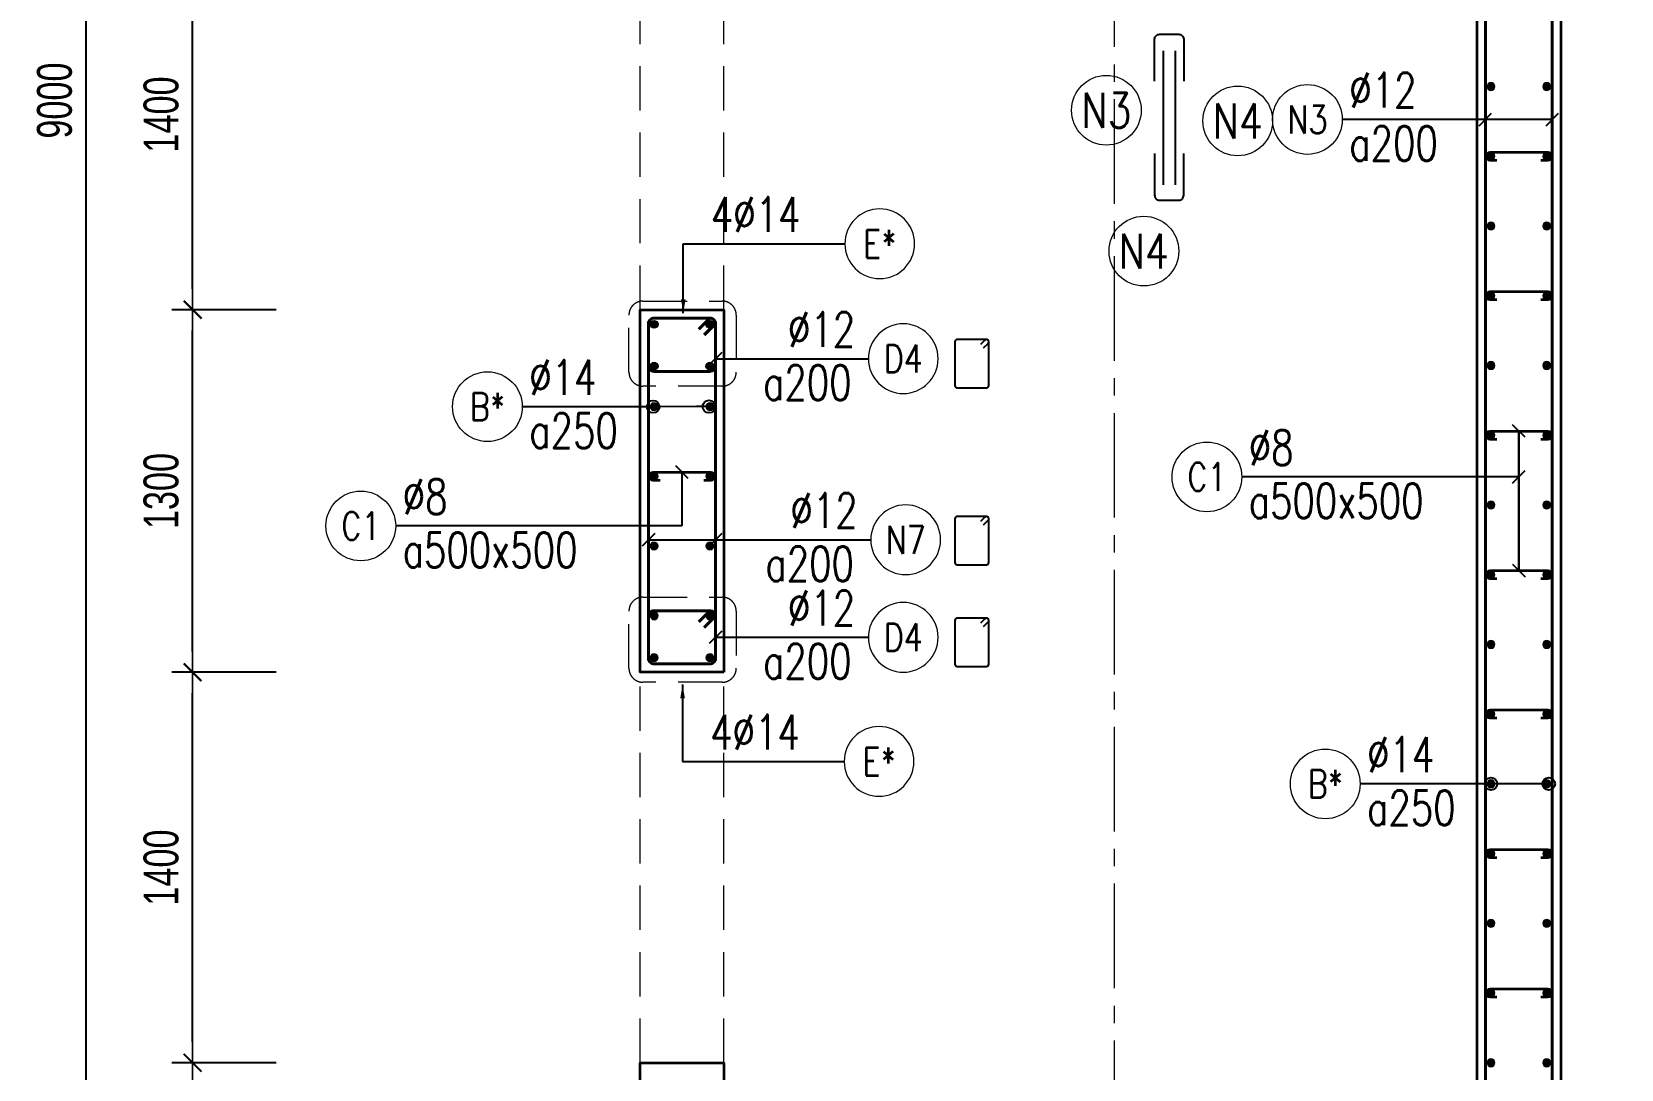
# Model space of a CAD drawing. Header units: millimetres. Extents: x 944027 to 981803, y -83026 to 82675.
# Drawn here: x 965492 to 971190, y -65859 to -62139 of the extents above; entities that cross this region are included whole.
import ezdxf
from ezdxf.enums import TextEntityAlignment as Align

# ---------------------------------------------------------------- set-up
doc = ezdxf.new("R2010")
doc.units = ezdxf.units.MM
doc.header["$MEASUREMENT"] = 0
for name, pattern in [('HIDDEN', [9.525, 6.35, -3.175]), ('HIDDEN2', [4.7625, 3.175, -1.5875]), ('HT_Grid$0$CENTER2', [1.125, 0.75, -0.125, 0.125, -0.125])]:
    doc.linetypes.add(name, pattern=pattern)
doc.layers.get('0').update_dxf_attribs({"lineweight": 20})
doc.layers.get('Defpoints').update_dxf_attribs({"color": 151, "lineweight": 9})
doc.layers.add('Hidden', color=9, linetype='HIDDEN')
doc.layers.add('Ligature', color=1, linetype='Continuous')
for name, color, linetype, lineweight in [('HT_Grid$0$NDC_S_AXIS', 5, 'HT_Grid$0$CENTER2', 13), ('KC-LEADER', 153, 'Continuous', 18), ('KC-THEP', 6, 'Continuous', 40), ('NDC_S_BEAM', 3, 'HIDDEN2', 20), ('NDC_S_DIM', 1, 'Continuous', 15), ('NDC_S_HIDDEN', 8, 'HIDDEN2', 13), ('NDC_S_LEADER', 1, 'Continuous', 15), ('NDC_S_REBAR', 4, 'Continuous', 35), ('NDC_S_STIRRUP', 4, 'Continuous', 40), ('NDC_S_VN TEXT', 7, 'Continuous', 20), ('NDC_S_WALL', 6, 'Continuous', 35)]:
    doc.layers.add(name, color=color, linetype=linetype, lineweight=lineweight)
doc.styles.add('NDC_ARIAL', font='arial.ttf', dxfattribs={"width": 0.85})
doc.styles.add('NDC_DIM', font='', dxfattribs={"width": 0.75})
doc.styles.add('NDC_EN TXT', font='romans.shx', dxfattribs={"width": 0.8})
doc.styles.get('NDC_DIM').set_extended_font_data('Dotum')
doc.dimstyles.new('NDC_1-50', dxfattribs={"dimscale": 50, "dimtxt": 2.5, "dimasz": 1, "dimexe": 1.5, "dimexo": 0, "dimgap": 0.8, "dimtad": 1, "dimdec": 0, "dimdsep": 46, "dimtxsty": 'NDC_ARIAL', "dimblk": 'DIMMARK', "dimcen": 49999.938995, "dimdle": 1.5, "dimclrd": 1, "dimclre": 1, "dimclrt": 3, "dimadec": 0, "dimazin": 0, "dimtfac": 1, "dimtdec": 0, "dimtix": 1, "dimtmove": 2, "dimatfit": 3, "dimfxl": 1, "dimarcsym": 0})
doc.dimstyles.new('NDC_dim_30', dxfattribs={"dimscale": 30, "dimtxt": 2.5, "dimasz": 1.5, "dimexe": 1.5, "dimexo": 2.5, "dimgap": 1, "dimtad": 1, "dimdec": 0, "dimzin": 0, "dimdsep": 46, "dimtxsty": 'NDC_DIM', "dimblk": 'DIMMARK', "dimcen": 0.09, "dimdle": 1.2, "dimclrd": 1, "dimclre": 1, "dimclrt": 3, "dimadec": 0, "dimazin": 0, "dimtfac": 1, "dimtdec": 0, "dimtix": 1, "dimtofl": 0, "dimtmove": 0, "dimatfit": 3, "dimfxl": 6, "dimfxlon": 1, "dimtolj": 1, "dimtzin": 0, "dimarcsym": 0})
doc.dimstyles.new('NDC_dim_50', dxfattribs={"dimscale": 50, "dimtxt": 2.5, "dimasz": 1.5, "dimexe": 1.5, "dimexo": 2.5, "dimgap": 1, "dimtad": 1, "dimdec": 0, "dimzin": 0, "dimdsep": 46, "dimtxsty": 'NDC_DIM', "dimblk": 'DIMMARK', "dimcen": 0.09, "dimdle": 1.2, "dimclrd": 1, "dimclre": 1, "dimclrt": 3, "dimadec": 0, "dimazin": 0, "dimtfac": 1, "dimtdec": 0, "dimtix": 1, "dimtofl": 0, "dimtmove": 0, "dimatfit": 3, "dimfxl": 6, "dimfxlon": 1, "dimtolj": 1, "dimtzin": 0, "dimarcsym": 0})

# ---------------------------------------------------------------- blocks, each defined once
blk = doc.blocks.new('THEP')
at = {"layer": 'KC-LEADER', "color": 6}
blk.add_circle((0, 0), 14, dxfattribs=at)
at = {"layer": 'KC-THEP'}
for p, q in [((-14, 0), (14, 0)), ((9.9, 9.9), (-9.9, -9.9)), ((-9.9, 9.9), (9.9, -9.9)), ((0, 14), (0, -14))]:
    blk.add_line(p, q, dxfattribs=at)
blk = doc.blocks.new('DIMMARK')
at = {"layer": 'NDC_S_DIM', "color": 1}
blk.add_line((-1.5, 0), (1, 0), dxfattribs=at)
at = {"layer": 'NDC_S_DIM', "color": 2, "const_width": 0.1}
blk.add_lwpolyline([(-0.424, -0.424), (0.424, 0.424)], dxfattribs=at)
blk = doc.blocks.new('*U11')
blk.add_circle((-2.5, 0), 2.5)
at = {"layer": 'NDC_S_VN TEXT', "color": 3, "style": 'NDC_EN TXT', "width": 0.75}
for tag, p in [('DK1', (0.5, 0.85)), ('KC1', (0.5, -2.97))]:
    blk.add_attdef(tag, p, '', height=2.5, dxfattribs=at)
at = {"layer": 'NDC_S_VN TEXT', "color": 7, "style": 'NDC_EN TXT', "width": 0.8}
blk.add_attdef('SH2', text='', height=2, dxfattribs=at).set_placement((-2.5, 0), align=Align.MIDDLE)
blk = doc.blocks.new('*U12')
blk.add_circle((-2.5, 0), 2.5)
at = {"layer": 'NDC_S_VN TEXT', "color": 3, "style": 'NDC_EN TXT', "width": 0.75}
for tag, p in [('DK1', (0.5, 0.85)), ('KC1', (0.5, -2.97))]:
    blk.add_attdef(tag, p, '', height=2.5, dxfattribs=at)
at = {"layer": 'NDC_S_VN TEXT', "color": 7, "style": 'NDC_EN TXT', "width": 0.8}
blk.add_attdef('SH2', text='', height=2, dxfattribs=at).set_placement((-2.5, 0), align=Align.MIDDLE)
blk = doc.blocks.new('A$C7BC65A55')
at = {"layer": 'Ligature'}
for p, q in [((-15.2, 372, 0), (-15.2, 38.5, 0)), ((15.2, 372, 0), (15.2, 38.5, 0))]:
    blk.add_line(p, q, dxfattribs=at)
for points in [[(-36.2, 296.5), (-36.2, 400.9, -0.414214), (-24, 413.1), (24, 413.1, -0.414214), (36.2, 400.9), (36.2, 296.5)], [(-36.2, 116.5), (-36.2, 12.2, 0.414214), (-24, 0), (24, 0, 0.414214), (36.2, 12.2), (36.2, 116.5)]]:
    blk.add_lwpolyline(points, format="xyb", dxfattribs=at)
blk = doc.blocks.new('*D672')
at = {"layer": 'Defpoints', "color": 0, "transparency": 16777216}
for p in [(966068.7, -65835.4), (967973.1, -65835.4), (967973.1, -66485.4)]:
    blk.add_point(p, dxfattribs=at)
at = {"layer": 'NDC_S_DIM', "color": 1, "lineweight": -2, "transparency": 16777216}
for p, q in [((966368.7, -65835.4), (965993.7, -65835.4)), ((966068.7, -66410.4), (966068.7, -65910.4)), ((966368.7, -66485.4), (965993.7, -66485.4))]:
    blk.add_line(p, q, dxfattribs=at)
at = {"layer": 'NDC_S_DIM', "color": 1, "lineweight": -2, "transparency": 16777216, "xscale": 75, "yscale": 75, "zscale": 75}
for p, rotation in [((966068.7, -65835.4), 90), ((966068.7, -66485.4), 270)]:
    blk.add_blockref('DIMMARK', p, dxfattribs=dict(at, rotation=rotation))
at = {"layer": 'NDC_S_DIM', "color": 3, "transparency": 16777216, "insert": (965956.1, -66160.4), "char_height": 125, "attachment_point": 5, "rotation": 90, "style": 'NDC_DIM'}
blk.add_mtext('\\A1;650', dxfattribs=at)
blk = doc.blocks.new('*D675')
at = {"layer": 'Defpoints', "color": 0, "transparency": 16777216}
for p in [(965686.8, -57885.4), (967673.1, -57885.4), (967673.1, -66885.4)]:
    blk.add_point(p, dxfattribs=at)
at = {"layer": 'NDC_S_DIM', "color": 1, "lineweight": -2, "transparency": 16777216}
for p, q in [((965986.8, -57885.4), (965611.8, -57885.4)), ((965686.8, -66810.4), (965686.8, -57960.4)), ((965986.8, -66885.4), (965611.8, -66885.4))]:
    blk.add_line(p, q, dxfattribs=at)
at = {"layer": 'NDC_S_DIM', "color": 1, "lineweight": -2, "transparency": 16777216, "xscale": 75, "yscale": 75, "zscale": 75}
for p, rotation in [((965686.8, -57885.4), 90), ((965686.8, -66885.4), 270)]:
    blk.add_blockref('DIMMARK', p, dxfattribs=dict(at, rotation=rotation))
at = {"layer": 'NDC_S_DIM', "color": 3, "transparency": 16777216, "insert": (965574.2, -62385.4), "char_height": 125, "attachment_point": 5, "rotation": 90, "style": 'NDC_DIM'}
blk.add_mtext('\\A1;9000', dxfattribs=at)
blk = doc.blocks.new('*U13')
blk.add_circle((-2.5, 0), 2.5)
at = {"layer": 'NDC_S_VN TEXT', "color": 3, "style": 'NDC_EN TXT', "width": 0.75}
blk.add_attdef('DK1', (0.5, 0.85), '', height=2.5, dxfattribs=at)
at = {"layer": 'NDC_S_VN TEXT', "color": 7, "style": 'NDC_EN TXT', "width": 0.8}
blk.add_attdef('SH2', text='', height=2, dxfattribs=at).set_placement((-2.5, 0), align=Align.MIDDLE)
blk = doc.blocks.new('*D703')
at = {"layer": 'Defpoints', "color": 0, "ltscale": 200, "transparency": 16777216}
for p in [(966068.7, -64435.4), (967760.5, -64435.4), (967973.1, -65835.4)]:
    blk.add_point(p, dxfattribs=at)
at = {"layer": 'NDC_S_DIM', "color": 1, "lineweight": -2, "ltscale": 200, "transparency": 16777216}
for p, q in [((966368.7, -64435.4), (965993.7, -64435.4)), ((966068.7, -65760.4), (966068.7, -64510.4)), ((966368.7, -65835.4), (965993.7, -65835.4))]:
    blk.add_line(p, q, dxfattribs=at)
at = {"layer": 'NDC_S_DIM', "color": 1, "lineweight": -2, "ltscale": 200, "transparency": 16777216, "xscale": 75, "yscale": 75, "zscale": 75}
for p, rotation in [((966068.7, -64435.4), 90), ((966068.7, -65835.4), 270)]:
    blk.add_blockref('DIMMARK', p, dxfattribs=dict(at, rotation=rotation))
at = {"layer": 'NDC_S_DIM', "color": 3, "ltscale": 200, "transparency": 16777216, "insert": (965956.1, -65135.4), "char_height": 125, "attachment_point": 5, "rotation": 90, "style": 'NDC_DIM'}
blk.add_mtext('\\A1;1400', dxfattribs=at)
blk = doc.blocks.new('*D704')
at = {"layer": 'Defpoints', "color": 0, "ltscale": 200, "transparency": 16777216}
for p in [(966068.7, -63135.4), (967805.6, -63135.4), (967760.5, -64435.4)]:
    blk.add_point(p, dxfattribs=at)
at = {"layer": 'NDC_S_DIM', "color": 1, "lineweight": -2, "ltscale": 200, "transparency": 16777216}
for p, q in [((966368.7, -63135.4), (965993.7, -63135.4)), ((966068.7, -64360.4), (966068.7, -63210.4)), ((966368.7, -64435.4), (965993.7, -64435.4))]:
    blk.add_line(p, q, dxfattribs=at)
at = {"layer": 'NDC_S_DIM', "color": 1, "lineweight": -2, "ltscale": 200, "transparency": 16777216, "xscale": 75, "yscale": 75, "zscale": 75}
for p, rotation in [((966068.7, -63135.4), 90), ((966068.7, -64435.4), 270)]:
    blk.add_blockref('DIMMARK', p, dxfattribs=dict(at, rotation=rotation))
at = {"layer": 'NDC_S_DIM', "color": 3, "ltscale": 200, "transparency": 16777216, "insert": (965956.1, -63785.4), "char_height": 125, "attachment_point": 5, "rotation": 90, "style": 'NDC_DIM'}
blk.add_mtext('\\A1;1300', dxfattribs=at)
blk = doc.blocks.new('*D705')
at = {"layer": 'Defpoints', "color": 0, "ltscale": 200, "transparency": 16777216}
for p in [(966068.7, -61735.4), (967823.1, -61735.4), (967805.6, -63135.4)]:
    blk.add_point(p, dxfattribs=at)
at = {"layer": 'NDC_S_DIM', "color": 1, "lineweight": -2, "ltscale": 200, "transparency": 16777216}
for p, q in [((966368.7, -61735.4), (965993.7, -61735.4)), ((966068.7, -63060.4), (966068.7, -61810.4)), ((966368.7, -63135.4), (965993.7, -63135.4))]:
    blk.add_line(p, q, dxfattribs=at)
at = {"layer": 'NDC_S_DIM', "color": 1, "lineweight": -2, "ltscale": 200, "transparency": 16777216, "xscale": 75, "yscale": 75, "zscale": 75}
for p, rotation in [((966068.7, -61735.4), 90), ((966068.7, -63135.4), 270)]:
    blk.add_blockref('DIMMARK', p, dxfattribs=dict(at, rotation=rotation))
at = {"layer": 'NDC_S_DIM', "color": 3, "ltscale": 200, "transparency": 16777216, "insert": (965956.1, -62435.4), "char_height": 125, "attachment_point": 5, "rotation": 90, "style": 'NDC_DIM'}
blk.add_mtext('\\A1;1400', dxfattribs=at)

msp = doc.modelspace()

# ---------------------------------------------------------------- linework, layer by layer
for centre in [(969344.4, -62420.3), (969815.4, -62458.5), (969478.9, -62925.3)]:
    msp.add_circle(centre, 125)
at = {"layer": 'HT_Grid$0$NDC_S_AXIS', "ltscale": 500}
msp.add_line((969373.1, -68380.7), (969373.1, -56390.1), dxfattribs=at)
at = {"layer": 'Ligature'}
for points in [[(968904.3, -63271.9), (968920.3, -63256, 0.668179), (968914.5, -63242), (968809.9, -63242, 0.414214), (968801.7, -63250.2), (968801.7, -63407.3, 0.414214), (968809.9, -63415.5), (968914.5, -63415.5, 0.414214), (968922.7, -63407.3), (968922.7, -63250.2, 0.668179), (968908.7, -63244.4), (968892.8, -63260.4)], [(968904.3, -63906.4), (968920.3, -63890.4, 0.668179), (968914.5, -63876.4), (968809.9, -63876.4, 0.414214), (968801.7, -63884.6), (968801.7, -64041.7, 0.414214), (968809.9, -64049.9), (968914.5, -64049.9, 0.414214), (968922.7, -64041.7), (968922.7, -63884.6, 0.668179), (968908.7, -63878.8), (968892.7, -63894.8)], [(968904.3, -64271), (968920.3, -64255, 0.668179), (968914.5, -64241), (968809.9, -64241, 0.414214), (968801.7, -64249.2), (968801.7, -64406.3, 0.414214), (968809.9, -64414.5), (968914.5, -64414.5, 0.414214), (968922.7, -64406.3), (968922.7, -64249.2, 0.668179), (968908.7, -64243.4), (968892.7, -64259.4)]]:
    msp.add_lwpolyline(points, format="xyb", dxfattribs=at)
at = {"layer": 'NDC_S_BEAM', "ltscale": 50}
for p, q in [((967673.1, -63135.4), (967673.1, -61735.4)), ((967973.1, -63135.4), (967973.1, -61735.4)), ((967673.1, -65835.4), (967673.1, -64435.4)), ((967973.1, -65835.4), (967973.1, -64435.4))]:
    msp.add_line(p, q, dxfattribs=at)
at = {"layer": 'NDC_S_HIDDEN', "ltscale": 50}
for points in [[(967682.9, -63104.4), (967967.6, -63104.4, -0.414214), (968017.6, -63154.4), (968017.6, -63359.4, -0.414214), (967967.6, -63409.4), (967682.9, -63409.4, -0.414214), (967632.9, -63359.4), (967632.9, -63154.4, -0.414214)], [(967682.9, -64166), (967967.6, -64166, -0.414214), (968017.6, -64216), (968017.6, -64421, -0.414214), (967967.6, -64471), (967682.9, -64471, -0.414214), (967632.9, -64421), (967632.9, -64216, -0.414214)]]:
    msp.add_lwpolyline(points, format="xyb", close=True, dxfattribs=at)
at = {"layer": 'NDC_S_REBAR'}
for points in [[(970744.7, -62600.4), (970719.7, -62600.4, -1), (970719.7, -62570.4), (970926.7, -62570.4, -1), (970926.7, -62600.4), (970901.7, -62600.4)], [(970744.7, -63100.4), (970719.7, -63100.4, -1), (970719.7, -63070.4), (970926.7, -63070.4, -1), (970926.7, -63100.4), (970901.7, -63100.4)], [(970744.7, -63600.4), (970719.7, -63600.4, -1), (970719.7, -63570.4), (970926.7, -63570.4, -1), (970926.7, -63600.4), (970901.7, -63600.4)], [(967744.7, -63747.8), (967719.7, -63747.8, -1), (967719.7, -63717.8), (967926.7, -63717.8, -1), (967926.7, -63747.8), (967901.7, -63747.8)], [(970744.7, -64100.4), (970719.7, -64100.4, -1), (970719.7, -64070.4), (970926.7, -64070.4, -1), (970926.7, -64100.4), (970901.7, -64100.4)], [(970744.7, -64600.4), (970719.7, -64600.4, -1), (970719.7, -64570.4), (970926.7, -64570.4, -1), (970926.7, -64600.4), (970901.7, -64600.4)], [(970744.7, -65100.4), (970719.7, -65100.4, -1), (970719.7, -65070.4), (970926.7, -65070.4, -1), (970926.7, -65100.4), (970901.7, -65100.4)], [(970744.7, -65600.4), (970719.7, -65600.4, -1), (970719.7, -65570.4), (970926.7, -65570.4, -1), (970926.7, -65600.4), (970901.7, -65600.4)]]:
    msp.add_lwpolyline(points, format="xyb", dxfattribs=at)
at = {"layer": 'NDC_S_STIRRUP'}
for points in [[(970903.1, -66895.4), (970943.1, -66935.4, -0.414214), (970923.1, -66955.4), (970723.1, -66955.4, -0.414214), (970703.1, -66935.4), (970703.1, -57835.4, -0.414214), (970723.1, -57815.4), (970923.1, -57815.4, -0.414214), (970943.1, -57835.4), (970943.1, -66935.4, -0.414214), (970923.1, -66955.4), (970883.1, -66915.4)], [(967903.2, -63225.4), (967943.2, -63185.4, 0.414214), (967923.2, -63165.4), (967723.2, -63165.4, 0.414214), (967703.2, -63185.4), (967703.1, -64385.4, 0.414214), (967723.1, -64405.4), (967923.1, -64405.4, 0.414214), (967943.1, -64385.4), (967943.2, -63185.4, 0.414214), (967923.2, -63165.4), (967883.2, -63205.4)], [(967903.1, -63225.4), (967943.1, -63185.4, 0.414214), (967923.1, -63165.4), (967723.1, -63165.4, 0.414214), (967703.1, -63185.4), (967703.1, -63336.4, 0.414214), (967723.1, -63356.4), (967923.1, -63356.4, 0.414214), (967943.1, -63336.4), (967943.1, -63185.4, 0.414214), (967923.1, -63165.4), (967883.1, -63205.4)], [(967903.1, -64274.5), (967943.1, -64234.5, 0.414214), (967923.1, -64214.5), (967723.1, -64214.5, 0.414214), (967703.1, -64234.5), (967703.1, -64385.4, 0.414214), (967723.1, -64405.4), (967923.1, -64405.4, 0.414214), (967943.1, -64385.4), (967943.1, -64234.5, 0.414214), (967923.1, -64214.5), (967883.1, -64254.5)]]:
    msp.add_lwpolyline(points, format="xyb", dxfattribs=at)
at = {"layer": 'NDC_S_WALL', "ltscale": 10}
msp.add_lwpolyline([(970973.1, -58285.4), (970973.1, -66485.4), (973673.1, -66485.4), (973673.1, -65835.4), (973973.1, -65835.4), (973973.1, -66985.4), (967673.1, -66985.4), (967673.1, -65835.4), (967973.1, -65835.4), (967973.1, -66485.4), (970673.1, -66485.4), (970673.1, -61085.4)], dxfattribs=at)
msp.add_lwpolyline([(967973.1, -64435.4), (967673.1, -64435.4), (967673.1, -63135.4), (967973.1, -63135.4)], close=True, dxfattribs=at)

# ---------------------------------------------------------------- block references
at = {"layer": 'Hidden', "xscale": 1.44, "yscale": 1.44, "zscale": 1.44}
msp.add_blockref('A$C7BC65A55', (969569.5, -62742.6, 0), dxfattribs=at)
at = {"layer": 'KC-THEP', "xscale": -1}
for p, rotation in [((970723.1, -62335.4), 350.3314355636191), ((970923.1, -62335.4), 350.3314355636191), ((970723.1, -62585.4), 350.3314355636191), ((970923.1, -62585.4), 350.3314355636191), ((970723.1, -62835.4), 350.3314355636191), ((970923.1, -62835.4), 350.3314355636191), ((970723.1, -63085.4), 350.3314355636191), ((970923.1, -63085.4), 350.3314355636191), ((970723.1, -63335.4), 350.3314355636191), ((970923.1, -63335.4), 350.3314355636191), ((967723.1, -63482.8), 170.331435563619), ((967923.1, -63482.8), 170.331435563619), ((970723.1, -63585.4), 350.3314355636191), ((970923.1, -63585.4), 350.3314355636191), ((967723.1, -63732.8), 170.331435563619), ((967923.1, -63732.8), 170.331435563619), ((970723.1, -63835.4), 350.3314355636191), ((970923.1, -63835.4), 350.3314355636191), ((967723.1, -63982.8), 170.331435563619), ((967923.1, -63982.8), 170.331435563619), ((970723.1, -64085.4), 350.3314355636191), ((970923.1, -64085.4), 350.3314355636191), ((967723.1, -64232.8), 170.331435563619), ((967923.1, -64232.8), 170.331435563619), ((970723.1, -64335.4), 350.3314355636191), ((970923.1, -64335.4), 350.3314355636191), ((967723.1, -64382.8), 170.331435563619), ((967923.1, -64382.8), 170.331435563619), ((970723.1, -64585.4), 350.3314355636191), ((970923.1, -64585.4), 350.3314355636191), ((970723.1, -64835.4), 350.3314355636191), ((970923.1, -64835.4), 350.3314355636191), ((970723.1, -65085.4), 350.3314355636191), ((970923.1, -65085.4), 350.3314355636191), ((970723.1, -65335.4), 350.3314355636191), ((970923.1, -65335.4), 350.3314355636191), ((970723.1, -65585.4), 350.3314355636191), ((970923.1, -65585.4), 350.3314355636191), ((970723.1, -65835.4), 350.3314355636191), ((970923.1, -65835.4), 350.3314355636191)]:
    msp.add_blockref('THEP', p, dxfattribs=dict(at, rotation=rotation))
at = {"layer": 'KC-THEP', "rotation": 9.668564436380926}
for p in [(967723.1, -63188), (967923.1, -63188), (967723.1, -63338), (967923.1, -63338)]:
    msp.add_blockref('THEP', p, dxfattribs=at)
at = {"layer": 'NDC_S_VN TEXT', "xscale": 50, "yscale": 50, "zscale": 50}
for name, p, values in [('*U11', (970190.3, -62453.3), {'SH2': 'N3', 'DK1': '%%C12', 'KC1': 'a200'}), ('*U11', (967250.7, -63483), {'SH2': 'B*', 'DK1': '%%C14', 'KC1': 'a250'}), ('*U12', (969829.9, -63734.8), {'SH2': 'C1', 'DK1': '%%c8', 'KC1': 'a500x500'}), ('*U12', (966796.7, -63910.7), {'SH2': 'C1', 'DK1': '%%c8', 'KC1': 'a500x500'}), ('*U11', (970254.2, -64835.4), {'SH2': 'B*', 'DK1': '%%C14', 'KC1': 'a250'})]:
    msp.add_blockref(name, p, dxfattribs=at).add_auto_attribs(values)
at = {"layer": 'NDC_S_VN TEXT'}
ref = msp.add_blockref('*U13', (968407, -62898.9), dxfattribs=dict(at, xscale=-50, yscale=50, zscale=50))
ref.add_attrib('SH2', 'E*', dxfattribs={"color": 7, "height": 100, "style": 'NDC_EN TXT', "width": 0.8}).set_placement((968532, -62898.9), align=Align.MIDDLE)
ref.add_attrib('DK1', '4%%C14', (967926.6, -62856.7), dxfattribs={"color": 3, "height": 125, "style": 'NDC_EN TXT', "width": 0.75})
ref = msp.add_blockref('*U11', (968491.4, -63310.9), dxfattribs=dict(at, xscale=-50, yscale=50, zscale=50))
ref.add_attrib('SH2', 'D4', dxfattribs={"color": 7, "height": 100, "style": 'NDC_EN TXT', "width": 0.8}).set_placement((968616.4, -63310.9), align=Align.MIDDLE)
ref.add_attrib('DK1', '%%C12', (968203, -63268.6), dxfattribs={"color": 3, "height": 125, "style": 'NDC_EN TXT', "width": 0.75})
ref.add_attrib('KC1', 'a200', (968113.7, -63459.5), dxfattribs={"color": 3, "height": 125, "style": 'NDC_EN TXT', "width": 0.75})
ref = msp.add_blockref('*U11', (968500, -63960.3), dxfattribs=dict(at, xscale=-50, yscale=50, zscale=50))
ref.add_attrib('SH2', 'N7', dxfattribs={"color": 7, "height": 100, "style": 'NDC_EN TXT', "width": 0.8}).set_placement((968625, -63960.3), align=Align.MIDDLE)
ref.add_attrib('DK1', '%%C12', (968211.6, -63918), dxfattribs={"color": 3, "height": 125, "style": 'NDC_EN TXT', "width": 0.75})
ref.add_attrib('KC1', 'a200', (968122.3, -64108.9), dxfattribs={"color": 3, "height": 125, "style": 'NDC_EN TXT', "width": 0.75})
ref = msp.add_blockref('*U11', (968491.4, -64310), dxfattribs=dict(at, xscale=-50, yscale=50, zscale=50))
ref.add_attrib('SH2', 'D4', dxfattribs={"color": 7, "height": 100, "style": 'NDC_EN TXT', "width": 0.8}).set_placement((968616.4, -64310), align=Align.MIDDLE)
ref.add_attrib('DK1', '%%C12', (968203, -64267.7), dxfattribs={"color": 3, "height": 125, "style": 'NDC_EN TXT', "width": 0.75})
ref.add_attrib('KC1', 'a200', (968113.7, -64458.6), dxfattribs={"color": 3, "height": 125, "style": 'NDC_EN TXT', "width": 0.75})
ref = msp.add_blockref('*U13', (968404.6, -64755), dxfattribs=dict(at, xscale=-50, yscale=50, zscale=50))
ref.add_attrib('SH2', 'E*', dxfattribs={"color": 7, "height": 100, "style": 'NDC_EN TXT', "width": 0.8}).set_placement((968529.6, -64755), align=Align.MIDDLE)
ref.add_attrib('DK1', '4%%C14', (967924.2, -64712.7), dxfattribs={"color": 3, "height": 125, "style": 'NDC_EN TXT', "width": 0.75})

# ---------------------------------------------------------------- texts
at = {"layer": 'NDC_S_VN TEXT', "color": 7, "style": 'NDC_EN TXT', "width": 0.8}
for tag, p in [('N3', (969344.4, -62420.3)), ('N4', (969815.4, -62458.5)), ('N4', (969478.9, -62925.3))]:
    msp.add_attdef(tag, text='3', height=125, dxfattribs=at).set_placement(p, align=Align.MIDDLE)

# ---------------------------------------------------------------- dimensions: what is measured, and where the dimension line sits
at = {"layer": 'NDC_S_DIM'}
dim = msp.add_linear_dim(base=(965686.8, -57885.4), p1=(967673.1, -66885.4), p2=(967673.1, -57885.4), angle=90, dimstyle='NDC_dim_50', dxfattribs=at)
dim.commit()
dim.dimension.update_dxf_attribs({"geometry": '*D675', "text_midpoint": (965574.2, -62385.4)})
at = {"layer": 'NDC_S_DIM', "ltscale": 200}
for base, p1, p2, picture, middle in [((966068.7, -61735.4), (967805.6, -63135.4), (967823.1, -61735.4), '*D705', (965956.1, -62435.4)), ((966068.7, -63135.4), (967760.5, -64435.4), (967805.6, -63135.4), '*D704', (965956.1, -63785.4)), ((966068.7, -64435.4), (967973.1, -65835.4), (967760.5, -64435.4), '*D703', (965956.1, -65135.4))]:
    dim = msp.add_linear_dim(base=base, p1=p1, p2=p2, angle=90, dimstyle='NDC_dim_50', override={"dimtmove": 1}, dxfattribs=at)
    dim.commit()
    dim.dimension.update_dxf_attribs({"geometry": picture, "text_midpoint": middle})
at = {"layer": 'NDC_S_DIM'}
dim = msp.add_linear_dim(base=(966068.7, -65835.4), p1=(967973.1, -66485.4), p2=(967973.1, -65835.4), angle=90, dimstyle='NDC_dim_50', override={"dimtmove": 1}, dxfattribs=at)
dim.commit()
dim.dimension.update_dxf_attribs({"geometry": '*D672', "text_midpoint": (965956.1, -66160.4)})

# ---------------------------------------------------------------- leaders
at = {"layer": 'NDC_S_LEADER'}
for points, dimstyle, override in [([(970943.1, -62453.5), (970190.3, -62453.5)], 'NDC_dim_30', {"dimtad": 0, "dimldrblk": 'Oblique'}), ([(970703.1, -62453.5), (970190.3, -62453.5)], 'NDC_dim_30', {"dimtad": 0, "dimldrblk": 'Oblique'}), ([(967827.7, -63147.8), (967827.7, -62898.9), (968409.3, -62898.9)], 'NDC_1-50', {"dimgap": 0.8, "dimtad": 0}), ([(967943.1, -63310.9), (968493.5, -63310.9)], 'NDC_dim_30', {"dimtad": 0, "dimldrblk": 'Oblique'}), ([(967919.6, -63482.7), (967250.7, -63483)], 'NDC_dim_30', {"dimtad": 0, "dimldrblk": 'Origin'}), ([(967719.6, -63483), (967250.7, -63483)], 'NDC_dim_30', {"dimtad": 0, "dimldrblk": 'Origin'}), ([(970823.2, -63570.4), (970823.2, -64070.4)], 'NDC_dim_30', {"dimtad": 0, "dimldrblk": 'Oblique'}), ([(970823.2, -64070.4), (970823.2, -63570.4)], 'NDC_dim_30', {"dimtad": 0, "dimldrblk": 'Oblique'}), ([(967823.1, -63717.8), (967823.1, -63910.4), (966796.7, -63910.7)], 'NDC_dim_30', {"dimtad": 0, "dimldrblk": 'Oblique'}), ([(970823.2, -63734.8), (969829.9, -63734.8)], 'NDC_dim_30', {"dimtad": 0, "dimldrblk": 'Oblique'}), ([(967703.1, -63960.4), (968500, -63960.4)], 'NDC_dim_30', {"dimtad": 0, "dimldrblk": 'Oblique'}), ([(967943.1, -63960.4), (968500, -63960.4)], 'NDC_dim_30', {"dimtad": 0, "dimldrblk": 'Oblique'}), ([(967943.1, -64310), (968493.4, -64310)], 'NDC_dim_30', {"dimtad": 0, "dimldrblk": 'Oblique'}), ([(967825.2, -64478.9), (967825.2, -64755), (968406.8, -64755)], 'NDC_1-50', {"dimgap": 0.8, "dimtad": 0}), ([(970930.2, -64835.4), (970254.2, -64835.4)], 'NDC_dim_30', {"dimtad": 0, "dimldrblk": 'Origin'}), ([(970723.1, -64835.4), (970254.2, -64835.4)], 'NDC_dim_30', {"dimtad": 0, "dimldrblk": 'Origin'})]:
    msp.add_leader(points, dimstyle=dimstyle, override=override, dxfattribs=at)

doc.saveas('drawing.dxf')
